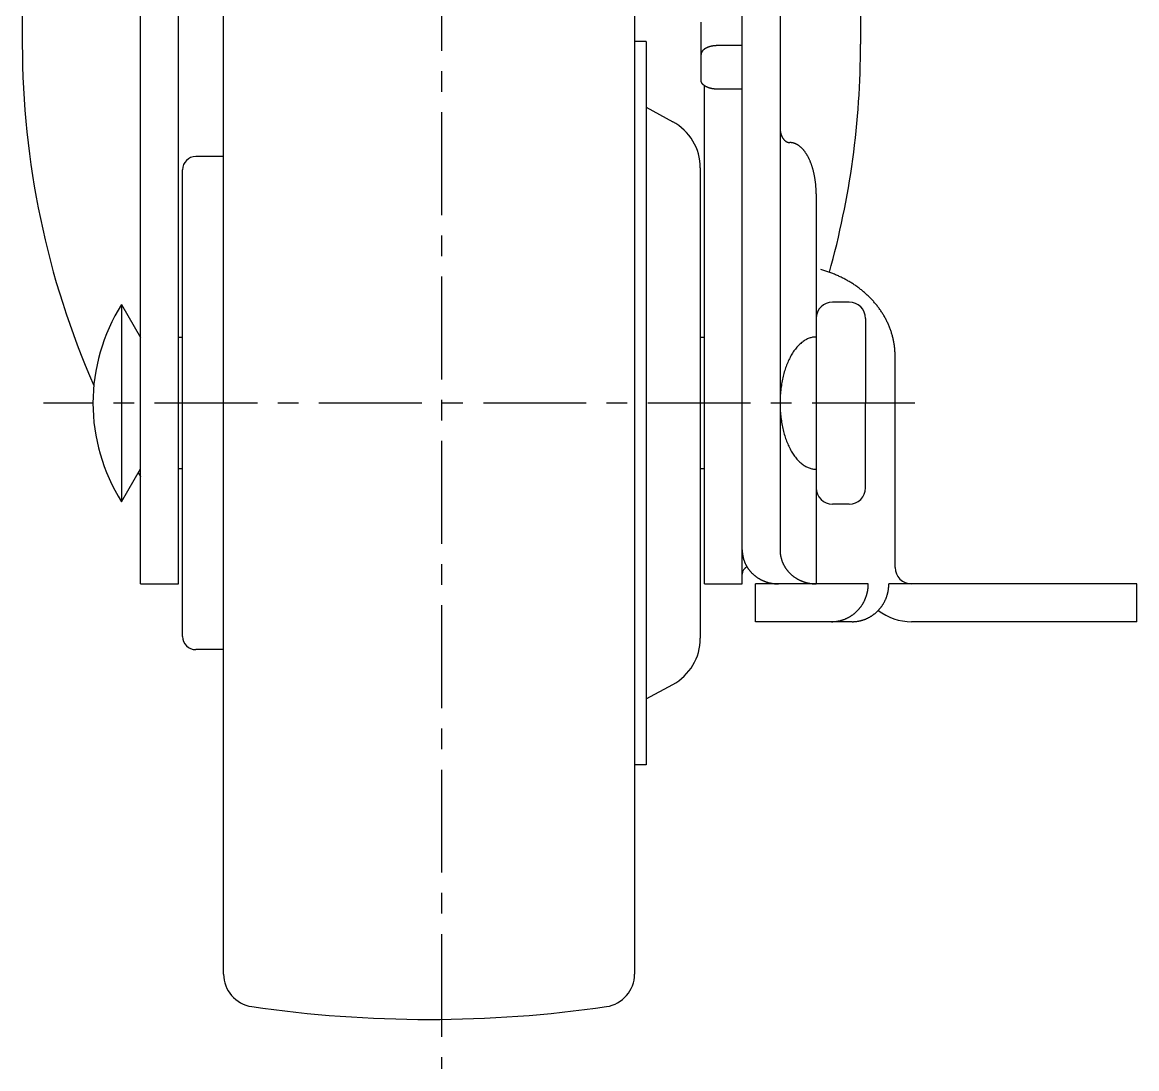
# Model space of a CAD drawing. Extents: x 5 to 224, y -17 to 261.
# Drawn here: x 30.4 to 98.2, y 33.9 to 97.6 of the extents above; entities that cross this region are included whole.
import ezdxf

# ---------------------------------------------------------------- set-up
doc = ezdxf.new("R2010")
doc.units = 0
doc.header["$LTSCALE"] = 5
doc.linetypes.add('CENTER', pattern=[2, 1.25, -0.25, 0.25, -0.25])
doc.layers.get('0').update_dxf_attribs({"linetype": 'CONTINUOUS'})
doc.layers.add('CENTER', color=1, linetype='CENTER')

msp = doc.modelspace()

# ---------------------------------------------------------------- linework, layer by layer
at = {"color": 7, "linetype": 'CONTINUOUS'}
for p, q in [((30.353216, 119.122479), (30.353216, 96.222978)), ((37.553216, 63.382479), (37.553216, 112.391337)), ((39.853216, 63.382479), (39.853216, 112.400089)), ((74.153216, 63.382479), (74.153216, 112.391337)), ((42.603216, 39.641563), (42.603216, 109.123396)), ((67.603216, 109.123396), (67.603216, 39.641563)), ((76.453216, 107.572353), (76.453216, 65.453325)), ((81.353216, 98.785058), (81.353216, 96.222978)), ((71.653216, 94.015785), (71.653216, 97.556053)), ((68.303216, 96.382479), (67.603216, 96.382479)), ((68.303216, 96.382479), (68.303216, 52.382479)), ((74.153216, 96.135462), (72.653216, 96.135462)), ((71.853216, 63.382479), (71.853216, 93.697833)), ((74.153216, 93.485866), (72.653216, 93.485866)), ((68.303216, 92.382479), (69.925502, 91.505099)), ((42.603216, 89.382479), (40.903216, 89.382479)), ((40.103216, 60.182479), (40.103216, 88.582479)), ((71.603216, 88.690379), (71.603216, 60.07458)), ((78.653216, 87.112479), (78.653216, 63.382479)), ((36.398516, 80.382479), (36.398516, 68.382479)), ((36.398516, 80.382479), (37.553216, 78.382479)), ((80.653216, 80.532479), (79.653216, 80.532479)), ((81.653216, 79.532479), (81.653216, 74.382479)), ((40.103216, 78.382479), (39.853216, 78.382479)), ((71.853216, 78.382479), (71.603216, 78.382479)), ((83.453216, 64.382479), (83.453216, 77.24612)), ((81.653216, 69.232479), (81.653216, 74.382479)), ((36.398516, 68.382479), (37.553216, 70.382479)), ((40.103216, 70.382479), (39.853216, 70.382479)), ((71.853216, 70.382479), (71.603216, 70.382479)), ((80.653216, 68.232479), (79.653216, 68.232479)), ((37.553216, 63.382479), (39.853216, 63.382479)), ((71.853216, 63.382479), (74.153216, 63.382479)), ((81.823216, 63.382479), (74.963216, 63.382479)), ((74.963216, 61.082479), (74.963216, 63.382479)), ((98.153216, 63.382479), (83.073216, 63.382479)), ((98.153216, 61.082479), (98.153216, 63.382479)), ((80.833216, 61.082479), (74.963216, 61.082479)), ((98.153216, 61.082479), (84.453216, 61.082479)), ((42.603216, 59.382479), (40.903216, 59.382479)), ((68.303216, 56.382479), (69.925502, 57.25986)), ((68.303216, 52.382479), (67.603216, 52.382479))]:
    msp.add_line(p, q, dxfattribs=at)
for points in [[(72.6532, 96.1355, 0), (72.6409, 96.1354, 0), (72.6287, 96.1353, 0), (72.6164, 96.1351, 0), (72.6041, 96.1348, 0), (72.5919, 96.1345, 0), (72.5797, 96.134, 0), (72.5674, 96.1335, 0), (72.5552, 96.1329, 0), (72.543, 96.1322, 0), (72.5308, 96.1315, 0), (72.5186, 96.1306, 0), (72.5065, 96.1297, 0), (72.4944, 96.1287, 0), (72.4823, 96.1277, 0), (72.4702, 96.1265, 0), (72.4581, 96.1253, 0), (72.4461, 96.124, 0), (72.4341, 96.1226, 0), (72.4222, 96.1211, 0), (72.4102, 96.1196, 0), (72.3984, 96.118, 0), (72.3865, 96.1163, 0), (72.3747, 96.1145, 0), (72.3629, 96.1126, 0), (72.3512, 96.1107, 0), (72.3395, 96.1087, 0), (72.3279, 96.1066, 0), (72.3163, 96.1045, 0), (72.3048, 96.1023, 0), (72.2933, 96.1, 0), (72.2819, 96.0976, 0), (72.2705, 96.0951, 0), (72.2592, 96.0926, 0), (72.248, 96.09, 0), (72.2368, 96.0873, 0), (72.2257, 96.0846, 0), (72.2146, 96.0818, 0), (72.2036, 96.0789, 0), (72.1927, 96.0759, 0), (72.1818, 96.0729, 0), (72.171, 96.0698, 0), (72.1603, 96.0666, 0), (72.1497, 96.0634, 0), (72.1391, 96.0601, 0), (72.1286, 96.0567, 0), (72.1182, 96.0532, 0), (72.1079, 96.0497, 0), (72.0976, 96.0462, 0), (72.0875, 96.0425, 0), (72.0774, 96.0388, 0), (72.0674, 96.035, 0), (72.0575, 96.0312, 0), (72.0477, 96.0273, 0), (72.038, 96.0233, 0), (72.0284, 96.0193, 0), (72.0188, 96.0152, 0), (72.0094, 96.011, 0), (72, 96.0068, 0), (71.9908, 96.0025, 0), (71.9817, 95.9982, 0), (71.9726, 95.9938, 0), (71.9637, 95.9893, 0), (71.9548, 95.9848, 0), (71.9461, 95.9803, 0), (71.9375, 95.9756, 0), (71.929, 95.9709, 0), (71.9206, 95.9662, 0), (71.9123, 95.9614, 0), (71.9041, 95.9566, 0), (71.896, 95.9517, 0), (71.888, 95.9467, 0), (71.8802, 95.9417, 0), (71.8725, 95.9367, 0), (71.8649, 95.9316, 0), (71.8574, 95.9264, 0), (71.85, 95.9212, 0), (71.8428, 95.916, 0), (71.8356, 95.9107, 0), (71.8286, 95.9053, 0), (71.8217, 95.9, 0), (71.815, 95.8945, 0), (71.8084, 95.889, 0), (71.8019, 95.8835, 0), (71.7955, 95.878, 0), (71.7892, 95.8724, 0), (71.7831, 95.8667, 0), (71.7771, 95.8611, 0), (71.7713, 95.8553, 0), (71.7656, 95.8496, 0), (71.76, 95.8438, 0), (71.7545, 95.838, 0), (71.7492, 95.8321, 0), (71.744, 95.8262, 0), (71.739, 95.8203, 0), (71.7341, 95.8143, 0), (71.7293, 95.8083, 0), (71.7247, 95.8023, 0), (71.7202, 95.7963, 0), (71.7159, 95.7902, 0), (71.7117, 95.7841, 0), (71.7076, 95.7779, 0), (71.7037, 95.7718, 0), (71.6999, 95.7656, 0), (71.6963, 95.7594, 0), (71.6928, 95.7531, 0), (71.6894, 95.7469, 0), (71.6862, 95.7406, 0), (71.6832, 95.7343, 0), (71.6803, 95.728, 0), (71.6775, 95.7216, 0), (71.6749, 95.7153, 0), (71.6724, 95.7089, 0), (71.6701, 95.7025, 0), (71.6679, 95.6961, 0), (71.6659, 95.6897, 0), (71.664, 95.6833, 0), (71.6623, 95.6769, 0), (71.6607, 95.6704, 0), (71.6593, 95.664, 0), (71.658, 95.6575, 0), (71.6569, 95.651, 0), (71.6559, 95.6445, 0), (71.6551, 95.638, 0), (71.6544, 95.6315, 0), (71.6539, 95.625, 0), (71.6535, 95.6185, 0), (71.6533, 95.612, 0), (71.6532, 95.6055, 0)], [(72.6532, 93.4859, 0), (72.6409, 93.4859, 0), (72.6287, 93.486, 0), (72.6164, 93.4862, 0), (72.6041, 93.4865, 0), (72.5919, 93.4869, 0), (72.5797, 93.4873, 0), (72.5674, 93.4878, 0), (72.5552, 93.4884, 0), (72.543, 93.4891, 0), (72.5308, 93.4899, 0), (72.5186, 93.4907, 0), (72.5065, 93.4916, 0), (72.4944, 93.4926, 0), (72.4823, 93.4937, 0), (72.4702, 93.4948, 0), (72.4581, 93.496, 0), (72.4461, 93.4974, 0), (72.4341, 93.4987, 0), (72.4222, 93.5002, 0), (72.4102, 93.5017, 0), (72.3984, 93.5034, 0), (72.3865, 93.5051, 0), (72.3747, 93.5068, 0), (72.3629, 93.5087, 0), (72.3512, 93.5106, 0), (72.3395, 93.5126, 0), (72.3279, 93.5147, 0), (72.3163, 93.5168, 0), (72.3048, 93.5191, 0), (72.2933, 93.5214, 0), (72.2819, 93.5238, 0), (72.2705, 93.5262, 0), (72.2592, 93.5287, 0), (72.248, 93.5313, 0), (72.2368, 93.534, 0), (72.2257, 93.5367, 0), (72.2146, 93.5396, 0), (72.2036, 93.5424, 0), (72.1927, 93.5454, 0), (72.1818, 93.5484, 0), (72.171, 93.5515, 0), (72.1603, 93.5547, 0), (72.1497, 93.5579, 0), (72.1391, 93.5613, 0), (72.1286, 93.5646, 0), (72.1182, 93.5681, 0), (72.1079, 93.5716, 0), (72.0976, 93.5752, 0), (72.0875, 93.5788, 0), (72.0774, 93.5825, 0), (72.0674, 93.5863, 0), (72.0575, 93.5902, 0), (72.0477, 93.5941, 0), (72.038, 93.598, 0), (72.0284, 93.6021, 0), (72.0188, 93.6062, 0), (72.0094, 93.6103, 0), (72, 93.6145, 0), (71.9908, 93.6188, 0), (71.9817, 93.6231, 0), (71.9726, 93.6275, 0), (71.9637, 93.632, 0), (71.9548, 93.6365, 0), (71.9461, 93.6411, 0), (71.9375, 93.6457, 0), (71.929, 93.6504, 0), (71.9206, 93.6551, 0), (71.9123, 93.6599, 0), (71.9041, 93.6648, 0), (71.896, 93.6697, 0), (71.888, 93.6746, 0), (71.8802, 93.6796, 0), (71.8725, 93.6847, 0), (71.8649, 93.6898, 0), (71.8574, 93.6949, 0), (71.85, 93.7001, 0), (71.8428, 93.7054, 0), (71.8356, 93.7107, 0), (71.8286, 93.716, 0), (71.8217, 93.7214, 0), (71.815, 93.7268, 0), (71.8084, 93.7323, 0), (71.8019, 93.7378, 0), (71.7955, 93.7434, 0), (71.7892, 93.749, 0), (71.7831, 93.7546, 0), (71.7771, 93.7603, 0), (71.7713, 93.766, 0), (71.7656, 93.7717, 0), (71.76, 93.7775, 0), (71.7545, 93.7834, 0), (71.7492, 93.7892, 0), (71.744, 93.7951, 0), (71.739, 93.801, 0), (71.7341, 93.807, 0), (71.7293, 93.813, 0), (71.7247, 93.819, 0), (71.7202, 93.8251, 0), (71.7159, 93.8312, 0), (71.7117, 93.8373, 0), (71.7076, 93.8434, 0), (71.7037, 93.8496, 0), (71.6999, 93.8557, 0), (71.6963, 93.862, 0), (71.6928, 93.8682, 0), (71.6894, 93.8744, 0), (71.6862, 93.8807, 0), (71.6832, 93.887, 0), (71.6803, 93.8933, 0), (71.6775, 93.8997, 0), (71.6749, 93.906, 0), (71.6724, 93.9124, 0), (71.6701, 93.9188, 0), (71.6679, 93.9252, 0), (71.6659, 93.9316, 0), (71.664, 93.938, 0), (71.6623, 93.9445, 0), (71.6607, 93.9509, 0), (71.6593, 93.9574, 0), (71.658, 93.9638, 0), (71.6569, 93.9703, 0), (71.6559, 93.9768, 0), (71.6551, 93.9833, 0), (71.6544, 93.9898, 0), (71.6539, 93.9963, 0), (71.6535, 94.0028, 0), (71.6533, 94.0093, 0), (71.6532, 94.0158, 0)], [(76.4532, 91.1291, 0), (76.4533, 91.1181, 0), (76.4534, 91.1072, 0), (76.4536, 91.0962, 0), (76.4539, 91.0852, 0), (76.4543, 91.0743, 0), (76.4548, 91.0633, 0), (76.4554, 91.0524, 0), (76.4561, 91.0415, 0), (76.4569, 91.0306, 0), (76.4577, 91.0197, 0), (76.4587, 91.0088, 0), (76.4597, 90.9979, 0), (76.4608, 90.9871, 0), (76.462, 90.9762, 0), (76.4634, 90.9654, 0), (76.4647, 90.9547, 0), (76.4662, 90.9439, 0), (76.4678, 90.9332, 0), (76.4695, 90.9225, 0), (76.4712, 90.9119, 0), (76.473, 90.9012, 0), (76.475, 90.8906, 0), (76.477, 90.8801, 0), (76.4791, 90.8696, 0), (76.4812, 90.8591, 0), (76.4835, 90.8486, 0), (76.4859, 90.8382, 0), (76.4883, 90.8279, 0), (76.4908, 90.8176, 0), (76.4934, 90.8073, 0), (76.4961, 90.7971, 0), (76.4989, 90.7869, 0), (76.5017, 90.7768, 0), (76.5047, 90.7668, 0), (76.5077, 90.7568, 0), (76.5108, 90.7468, 0), (76.514, 90.7369, 0), (76.5173, 90.7271, 0), (76.5206, 90.7173, 0), (76.5241, 90.7076, 0), (76.5276, 90.698, 0), (76.5312, 90.6884, 0), (76.5348, 90.6789, 0), (76.5386, 90.6694, 0), (76.5424, 90.66, 0), (76.5463, 90.6507, 0), (76.5503, 90.6415, 0), (76.5543, 90.6323, 0), (76.5585, 90.6233, 0), (76.5627, 90.6142, 0), (76.5669, 90.6053, 0), (76.5713, 90.5965, 0), (76.5757, 90.5877, 0), (76.5802, 90.579, 0), (76.5848, 90.5704, 0), (76.5894, 90.5619, 0), (76.5941, 90.5534, 0), (76.5989, 90.5451, 0), (76.6037, 90.5368, 0), (76.6086, 90.5286, 0), (76.6136, 90.5205, 0), (76.6187, 90.5126, 0), (76.6238, 90.5047, 0), (76.629, 90.4968, 0), (76.6342, 90.4891, 0), (76.6395, 90.4815, 0), (76.6449, 90.474, 0), (76.6503, 90.4666, 0), (76.6558, 90.4593, 0), (76.6613, 90.452, 0), (76.6669, 90.4449, 0), (76.6726, 90.4379, 0), (76.6783, 90.431, 0), (76.6841, 90.4242, 0), (76.6899, 90.4175, 0), (76.6958, 90.4109, 0), (76.7017, 90.4044, 0), (76.7077, 90.3981, 0), (76.7138, 90.3918, 0), (76.7199, 90.3856, 0), (76.726, 90.3796, 0), (76.7322, 90.3737, 0), (76.7385, 90.3679, 0), (76.7448, 90.3622, 0), (76.7511, 90.3566, 0), (76.7575, 90.3511, 0), (76.7639, 90.3458, 0), (76.7704, 90.3405, 0), (76.7769, 90.3354, 0), (76.7834, 90.3304, 0), (76.79, 90.3256, 0), (76.7967, 90.3208, 0), (76.8034, 90.3162, 0), (76.8101, 90.3117, 0), (76.8168, 90.3073, 0), (76.8236, 90.303, 0), (76.8304, 90.2989, 0), (76.8373, 90.2949, 0), (76.8442, 90.291, 0), (76.8511, 90.2872, 0), (76.858, 90.2836, 0), (76.865, 90.2801, 0), (76.872, 90.2767, 0), (76.879, 90.2735, 0), (76.8861, 90.2703, 0), (76.8932, 90.2673, 0), (76.9003, 90.2645, 0), (76.9074, 90.2617, 0), (76.9146, 90.2591, 0), (76.9218, 90.2567, 0), (76.9289, 90.2543, 0), (76.9362, 90.2521, 0), (76.9434, 90.2501, 0), (76.9506, 90.2481, 0), (76.9579, 90.2463, 0), (76.9652, 90.2446, 0), (76.9725, 90.2431, 0), (76.9798, 90.2417, 0), (76.9871, 90.2404, 0), (76.9944, 90.2393, 0), (77.0017, 90.2382, 0), (77.0091, 90.2374, 0), (77.0164, 90.2366, 0), (77.0238, 90.236, 0), (77.0311, 90.2356, 0), (77.0385, 90.2352, 0), (77.0459, 90.235, 0), (77.0532, 90.2349, 0)], [(78.6532, 87.1125, 0), (78.6531, 87.1508, 0), (78.6527, 87.1891, 0), (78.6521, 87.2274, 0), (78.6513, 87.2657, 0), (78.6502, 87.304, 0), (78.6489, 87.3422, 0), (78.6473, 87.3804, 0), (78.6455, 87.4185, 0), (78.6435, 87.4566, 0), (78.6412, 87.4947, 0), (78.6387, 87.5327, 0), (78.6359, 87.5706, 0), (78.6329, 87.6085, 0), (78.6297, 87.6463, 0), (78.6262, 87.684, 0), (78.6225, 87.7216, 0), (78.6185, 87.7592, 0), (78.6143, 87.7966, 0), (78.6099, 87.834, 0), (78.6053, 87.8712, 0), (78.6004, 87.9083, 0), (78.5953, 87.9453, 0), (78.5899, 87.9821, 0), (78.5843, 88.0189, 0), (78.5785, 88.0555, 0), (78.5725, 88.0919, 0), (78.5662, 88.1283, 0), (78.5597, 88.1644, 0), (78.553, 88.2004, 0), (78.546, 88.2362, 0), (78.5388, 88.2719, 0), (78.5314, 88.3074, 0), (78.5238, 88.3427, 0), (78.516, 88.3778, 0), (78.5079, 88.4128, 0), (78.4996, 88.4475, 0), (78.4911, 88.482, 0), (78.4824, 88.5164, 0), (78.4734, 88.5505, 0), (78.4643, 88.5844, 0), (78.4549, 88.6181, 0), (78.4454, 88.6515, 0), (78.4356, 88.6848, 0), (78.4256, 88.7177, 0), (78.4154, 88.7505, 0), (78.405, 88.783, 0), (78.3944, 88.8152, 0), (78.3836, 88.8472, 0), (78.3726, 88.879, 0), (78.3614, 88.9104, 0), (78.3499, 88.9416, 0), (78.3383, 88.9725, 0), (78.3266, 89.0032, 0), (78.3146, 89.0335, 0), (78.3024, 89.0636, 0), (78.29, 89.0934, 0), (78.2775, 89.1228, 0), (78.2647, 89.152, 0), (78.2518, 89.1809, 0), (78.2387, 89.2094, 0), (78.2255, 89.2376, 0), (78.212, 89.2655, 0), (78.1984, 89.2931, 0), (78.1846, 89.3204, 0), (78.1706, 89.3473, 0), (78.1565, 89.3739, 0), (78.1422, 89.4002, 0), (78.1277, 89.4261, 0), (78.1131, 89.4516, 0), (78.0983, 89.4768, 0), (78.0833, 89.5017, 0), (78.0682, 89.5262, 0), (78.053, 89.5503, 0), (78.0376, 89.5741, 0), (78.022, 89.5975, 0), (78.0063, 89.6205, 0), (77.9905, 89.6431, 0), (77.9745, 89.6654, 0), (77.9584, 89.6872, 0), (77.9421, 89.7087, 0), (77.9257, 89.7298, 0), (77.9092, 89.7505, 0), (77.8926, 89.7708, 0), (77.8758, 89.7907, 0), (77.8589, 89.8102, 0), (77.8419, 89.8293, 0), (77.8247, 89.848, 0), (77.8075, 89.8663, 0), (77.7901, 89.8841, 0), (77.7726, 89.9015, 0), (77.755, 89.9186, 0), (77.7373, 89.9352, 0), (77.7195, 89.9513, 0), (77.7016, 89.9671, 0), (77.6836, 89.9824, 0), (77.6655, 89.9973, 0), (77.6473, 90.0117, 0), (77.629, 90.0257, 0), (77.6107, 90.0393, 0), (77.5922, 90.0524, 0), (77.5737, 90.0651, 0), (77.5551, 90.0774, 0), (77.5364, 90.0891, 0), (77.5177, 90.1005, 0), (77.4988, 90.1114, 0), (77.48, 90.1218, 0), (77.461, 90.1318, 0), (77.442, 90.1414, 0), (77.4229, 90.1505, 0), (77.4038, 90.1591, 0), (77.3846, 90.1672, 0), (77.3654, 90.1749, 0), (77.3461, 90.1822, 0), (77.3268, 90.189, 0), (77.3074, 90.1953, 0), (77.288, 90.2012, 0), (77.2685, 90.2065, 0), (77.2491, 90.2115, 0), (77.2296, 90.2159, 0), (77.21, 90.2199, 0), (77.1905, 90.2234, 0), (77.1709, 90.2265, 0), (77.1513, 90.2291, 0), (77.1317, 90.2312, 0), (77.1121, 90.2328, 0), (77.0925, 90.234, 0), (77.0729, 90.2347, 0), (77.0532, 90.2349, 0)], [(83.4532, 77.2461, 0), (83.4529, 77.3004, 0), (83.452, 77.3546, 0), (83.4504, 77.4088, 0), (83.4482, 77.463, 0), (83.4454, 77.5172, 0), (83.4419, 77.5714, 0), (83.4378, 77.6255, 0), (83.4331, 77.6796, 0), (83.4278, 77.7337, 0), (83.4218, 77.7877, 0), (83.4152, 77.8417, 0), (83.408, 77.8956, 0), (83.4001, 77.9494, 0), (83.3917, 78.0032, 0), (83.3826, 78.0569, 0), (83.3729, 78.1105, 0), (83.3625, 78.164, 0), (83.3516, 78.2175, 0), (83.34, 78.2708, 0), (83.3278, 78.3241, 0), (83.315, 78.3773, 0), (83.3016, 78.4303, 0), (83.2875, 78.4832, 0), (83.2729, 78.536, 0), (83.2576, 78.5887, 0), (83.2417, 78.6413, 0), (83.2253, 78.6937, 0), (83.2082, 78.746, 0), (83.1905, 78.7981, 0), (83.1722, 78.8501, 0), (83.1533, 78.902, 0), (83.1338, 78.9536, 0), (83.1137, 79.0052, 0), (83.093, 79.0565, 0), (83.0717, 79.1077, 0), (83.0498, 79.1587, 0), (83.0273, 79.2095, 0), (83.0043, 79.2601, 0), (82.9806, 79.3105, 0), (82.9564, 79.3607, 0), (82.9316, 79.4108, 0), (82.9062, 79.4606, 0), (82.8802, 79.5102, 0), (82.8537, 79.5596, 0), (82.8266, 79.6087, 0), (82.7989, 79.6577, 0), (82.7706, 79.7064, 0), (82.7418, 79.7548, 0), (82.7125, 79.803, 0), (82.6825, 79.851, 0), (82.652, 79.8987, 0), (82.621, 79.9462, 0), (82.5894, 79.9934, 0), (82.5573, 80.0404, 0), (82.5246, 80.0871, 0), (82.4914, 80.1335, 0), (82.4577, 80.1796, 0), (82.4234, 80.2254, 0), (82.3886, 80.271, 0), (82.3532, 80.3163, 0), (82.3174, 80.3612, 0), (82.281, 80.4059, 0), (82.2441, 80.4503, 0), (82.2067, 80.4944, 0), (82.1687, 80.5381, 0), (82.1303, 80.5815, 0), (82.0914, 80.6246, 0), (82.052, 80.6674, 0), (82.012, 80.7099, 0), (81.9716, 80.752, 0), (81.9307, 80.7938, 0), (81.8893, 80.8353, 0), (81.8475, 80.8764, 0), (81.8052, 80.9171, 0), (81.7624, 80.9575, 0), (81.7191, 80.9975, 0), (81.6753, 81.0372, 0), (81.6312, 81.0765, 0), (81.5865, 81.1155, 0), (81.5414, 81.1541, 0), (81.4959, 81.1923, 0), (81.4499, 81.2301, 0), (81.4035, 81.2675, 0), (81.3566, 81.3046, 0), (81.3094, 81.3412, 0), (81.2617, 81.3775, 0), (81.2135, 81.4134, 0), (81.165, 81.4488, 0), (81.1161, 81.4839, 0), (81.0667, 81.5186, 0), (81.017, 81.5528, 0), (80.9668, 81.5866, 0), (80.9163, 81.6201, 0), (80.8654, 81.653, 0), (80.8141, 81.6856, 0), (80.7624, 81.7178, 0), (80.7104, 81.7495, 0), (80.658, 81.7807, 0), (80.6052, 81.8116, 0), (80.5521, 81.842, 0), (80.4986, 81.872, 0), (80.4448, 81.9015, 0), (80.3907, 81.9305, 0), (80.3362, 81.9592, 0), (80.2814, 81.9873, 0), (80.2262, 82.015, 0), (80.1708, 82.0423, 0), (80.115, 82.0691, 0), (80.0589, 82.0954, 0), (80.0025, 82.1213, 0), (79.9459, 82.1466, 0), (79.8889, 82.1716, 0), (79.8316, 82.196, 0), (79.7741, 82.22, 0), (79.7163, 82.2435, 0), (79.6582, 82.2665, 0), (79.5998, 82.289, 0), (79.5412, 82.311, 0), (79.4824, 82.3326, 0), (79.4233, 82.3537, 0), (79.3639, 82.3742, 0), (79.3043, 82.3943, 0), (79.2445, 82.4139, 0), (79.1845, 82.433, 0), (79.1242, 82.4516, 0), (79.0638, 82.4697, 0), (79.0031, 82.4873, 0), (78.9422, 82.5043, 0)], [(78.6532, 78.4071, 0), (78.5992, 78.4058, 0), (78.5453, 78.4022, 0), (78.4914, 78.3961, 0), (78.4376, 78.3877, 0), (78.3839, 78.3768, 0), (78.3304, 78.3635, 0), (78.2771, 78.3478, 0), (78.224, 78.3297, 0), (78.1712, 78.3093, 0), (78.1187, 78.2864, 0), (78.0664, 78.2613, 0), (78.0146, 78.2338, 0), (77.9631, 78.2039, 0), (77.9121, 78.1718, 0), (77.8614, 78.1374, 0), (77.8113, 78.1007, 0), (77.7617, 78.0618, 0), (77.7126, 78.0207, 0), (77.6641, 77.9773, 0), (77.6161, 77.9318, 0), (77.5688, 77.8842, 0), (77.5222, 77.8345, 0), (77.4762, 77.7827, 0), (77.431, 77.7288, 0), (77.3864, 77.6729, 0), (77.3427, 77.615, 0), (77.2997, 77.5552, 0), (77.2575, 77.4935, 0), (77.2162, 77.4299, 0), (77.1758, 77.3645, 0), (77.1362, 77.2973, 0), (77.0976, 77.2283, 0), (77.0599, 77.1576, 0), (77.0231, 77.0852, 0), (76.9874, 77.0112, 0), (76.9526, 76.9356, 0), (76.9189, 76.8585, 0), (76.8862, 76.7799, 0), (76.8545, 76.6999, 0), (76.824, 76.6184, 0), (76.7945, 76.5356, 0), (76.7662, 76.4515, 0), (76.739, 76.3662, 0), (76.713, 76.2797, 0), (76.6881, 76.192, 0), (76.6644, 76.1032, 0), (76.642, 76.0134, 0), (76.6207, 75.9226, 0), (76.6006, 75.8309, 0), (76.5818, 75.7383, 0), (76.5643, 75.6449, 0), (76.5479, 75.5508, 0), (76.5329, 75.4559, 0), (76.5191, 75.3604, 0), (76.5067, 75.2643, 0), (76.4955, 75.1676, 0), (76.4856, 75.0705, 0), (76.477, 74.973, 0), (76.4698, 74.8751, 0), (76.4638, 74.777, 0), (76.4592, 74.6785, 0), (76.4559, 74.58, 0), (76.4539, 74.4812, 0), (76.4532, 74.3825, 0), (76.4539, 74.2837, 0), (76.4559, 74.185, 0), (76.4592, 74.0864, 0), (76.4638, 73.988, 0), (76.4698, 73.8898, 0), (76.477, 73.792, 0), (76.4856, 73.6944, 0), (76.4955, 73.5973, 0), (76.5067, 73.5007, 0), (76.5191, 73.4046, 0), (76.5329, 73.3091, 0), (76.5479, 73.2142, 0), (76.5643, 73.12, 0), (76.5818, 73.0266, 0), (76.6006, 72.9341, 0), (76.6207, 72.8423, 0), (76.642, 72.7516, 0), (76.6644, 72.6618, 0), (76.6881, 72.573, 0), (76.713, 72.4853, 0), (76.739, 72.3988, 0), (76.7662, 72.3134, 0), (76.7945, 72.2293, 0), (76.824, 72.1465, 0), (76.8545, 72.0651, 0), (76.8862, 71.985, 0), (76.9189, 71.9064, 0), (76.9526, 71.8293, 0), (76.9874, 71.7537, 0), (77.0231, 71.6797, 0), (77.0599, 71.6074, 0), (77.0976, 71.5367, 0), (77.1362, 71.4677, 0), (77.1758, 71.4005, 0), (77.2162, 71.335, 0), (77.2575, 71.2714, 0), (77.2997, 71.2097, 0), (77.3427, 71.1499, 0), (77.3864, 71.092, 0), (77.431, 71.0362, 0), (77.4762, 70.9823, 0), (77.5222, 70.9305, 0), (77.5688, 70.8807, 0), (77.6161, 70.8331, 0), (77.6641, 70.7876, 0), (77.7126, 70.7443, 0), (77.7617, 70.7032, 0), (77.8113, 70.6643, 0), (77.8614, 70.6276, 0), (77.9121, 70.5932, 0), (77.9631, 70.561, 0), (78.0146, 70.5312, 0), (78.0664, 70.5037, 0), (78.1187, 70.4785, 0), (78.1712, 70.4557, 0), (78.224, 70.4352, 0), (78.2771, 70.4172, 0), (78.3304, 70.4015, 0), (78.3839, 70.3882, 0), (78.4376, 70.3773, 0), (78.4914, 70.3688, 0), (78.5453, 70.3628, 0), (78.5992, 70.3591, 0), (78.6532, 70.3579, 0)], [(74.1532, 65.4533, 0), (74.1534, 65.4279, 0), (74.1539, 65.4025, 0), (74.1547, 65.3771, 0), (74.1559, 65.3517, 0), (74.1574, 65.3263, 0), (74.1592, 65.301, 0), (74.1613, 65.2757, 0), (74.1638, 65.2503, 0), (74.1666, 65.2251, 0), (74.1698, 65.1998, 0), (74.1732, 65.1746, 0), (74.177, 65.1495, 0), (74.1812, 65.1244, 0), (74.1856, 65.0993, 0), (74.1904, 65.0743, 0), (74.1955, 65.0493, 0), (74.2009, 65.0244, 0), (74.2067, 64.9996, 0), (74.2127, 64.9748, 0), (74.2191, 64.9502, 0), (74.2259, 64.9255, 0), (74.2329, 64.901, 0), (74.2403, 64.8766, 0), (74.2479, 64.8522, 0), (74.2559, 64.8279, 0), (74.2643, 64.8037, 0), (74.2729, 64.7797, 0), (74.2818, 64.7557, 0), (74.2911, 64.7318, 0), (74.3006, 64.708, 0), (74.3105, 64.6844, 0), (74.3207, 64.6608, 0), (74.3312, 64.6374, 0), (74.342, 64.6141, 0), (74.353, 64.591, 0), (74.3644, 64.5679, 0), (74.3761, 64.545, 0), (74.3881, 64.5222, 0), (74.4004, 64.4996, 0), (74.413, 64.4771, 0), (74.4259, 64.4548, 0), (74.439, 64.4326, 0), (74.4525, 64.4106, 0), (74.4662, 64.3887, 0), (74.4802, 64.367, 0), (74.4945, 64.3454, 0), (74.5091, 64.324, 0), (74.524, 64.3028, 0), (74.5391, 64.2818, 0), (74.5545, 64.2609, 0), (74.5702, 64.2402, 0), (74.5862, 64.2197, 0), (74.6024, 64.1994, 0), (74.6189, 64.1793, 0), (74.6356, 64.1593, 0), (74.6526, 64.1396, 0), (74.6698, 64.12, 0), (74.6874, 64.1007, 0), (74.7051, 64.0816, 0), (74.7231, 64.0626, 0), (74.7414, 64.0439, 0), (74.7599, 64.0254, 0), (74.7786, 64.0071, 0), (74.7976, 63.989, 0), (74.8168, 63.9712, 0), (74.8362, 63.9535, 0), (74.8559, 63.9361, 0), (74.8758, 63.9189, 0), (74.8959, 63.902, 0), (74.9162, 63.8853, 0), (74.9368, 63.8688, 0), (74.9576, 63.8525, 0), (74.9785, 63.8365, 0), (74.9997, 63.8208, 0), (75.0211, 63.8053, 0), (75.0427, 63.79, 0), (75.0645, 63.775, 0), (75.0864, 63.7602, 0), (75.1086, 63.7457, 0), (75.131, 63.7315, 0), (75.1535, 63.7175, 0), (75.1762, 63.7038, 0), (75.1991, 63.6903, 0), (75.2222, 63.6771, 0), (75.2454, 63.6642, 0), (75.2688, 63.6515, 0), (75.2924, 63.6391, 0), (75.3161, 63.627, 0), (75.34, 63.6152, 0), (75.3641, 63.6036, 0), (75.3883, 63.5923, 0), (75.4126, 63.5813, 0), (75.4371, 63.5706, 0), (75.4617, 63.5601, 0), (75.4864, 63.55, 0), (75.5113, 63.5401, 0), (75.5363, 63.5305, 0), (75.5614, 63.5212, 0), (75.5867, 63.5122, 0), (75.6121, 63.5035, 0), (75.6375, 63.4951, 0), (75.6631, 63.487, 0), (75.6888, 63.4792, 0), (75.7146, 63.4717, 0), (75.7405, 63.4644, 0), (75.7664, 63.4575, 0), (75.7925, 63.4509, 0), (75.8187, 63.4445, 0), (75.8449, 63.4385, 0), (75.8712, 63.4328, 0), (75.8976, 63.4274, 0), (75.924, 63.4223, 0), (75.9505, 63.4175, 0), (75.9771, 63.413, 0), (76.0037, 63.4088, 0), (76.0304, 63.4049, 0), (76.0571, 63.4013, 0), (76.0839, 63.3981, 0), (76.1107, 63.3951, 0), (76.1376, 63.3925, 0), (76.1645, 63.3901, 0), (76.1914, 63.3881, 0), (76.2183, 63.3864, 0), (76.2453, 63.385, 0), (76.2722, 63.3839, 0), (76.2992, 63.3831, 0), (76.3262, 63.3826, 0), (76.3532, 63.3825, 0)], [(76.4532, 65.4533, 0), (76.4534, 65.4279, 0), (76.4539, 65.4025, 0), (76.4547, 65.3771, 0), (76.4559, 65.3517, 0), (76.4574, 65.3263, 0), (76.4592, 65.301, 0), (76.4613, 65.2757, 0), (76.4638, 65.2503, 0), (76.4666, 65.2251, 0), (76.4698, 65.1998, 0), (76.4732, 65.1746, 0), (76.477, 65.1495, 0), (76.4812, 65.1244, 0), (76.4856, 65.0993, 0), (76.4904, 65.0743, 0), (76.4955, 65.0493, 0), (76.5009, 65.0244, 0), (76.5067, 64.9996, 0), (76.5127, 64.9748, 0), (76.5191, 64.9502, 0), (76.5259, 64.9255, 0), (76.5329, 64.901, 0), (76.5403, 64.8766, 0), (76.5479, 64.8522, 0), (76.5559, 64.8279, 0), (76.5643, 64.8037, 0), (76.5729, 64.7797, 0), (76.5818, 64.7557, 0), (76.5911, 64.7318, 0), (76.6006, 64.708, 0), (76.6105, 64.6844, 0), (76.6207, 64.6608, 0), (76.6312, 64.6374, 0), (76.642, 64.6141, 0), (76.653, 64.591, 0), (76.6644, 64.5679, 0), (76.6761, 64.545, 0), (76.6881, 64.5222, 0), (76.7004, 64.4996, 0), (76.713, 64.4771, 0), (76.7259, 64.4548, 0), (76.739, 64.4326, 0), (76.7525, 64.4106, 0), (76.7662, 64.3887, 0), (76.7802, 64.367, 0), (76.7945, 64.3454, 0), (76.8091, 64.324, 0), (76.824, 64.3028, 0), (76.8391, 64.2818, 0), (76.8545, 64.2609, 0), (76.8702, 64.2402, 0), (76.8862, 64.2197, 0), (76.9024, 64.1994, 0), (76.9189, 64.1793, 0), (76.9356, 64.1593, 0), (76.9526, 64.1396, 0), (76.9698, 64.12, 0), (76.9874, 64.1007, 0), (77.0051, 64.0816, 0), (77.0231, 64.0626, 0), (77.0414, 64.0439, 0), (77.0599, 64.0254, 0), (77.0786, 64.0071, 0), (77.0976, 63.989, 0), (77.1168, 63.9712, 0), (77.1362, 63.9535, 0), (77.1559, 63.9361, 0), (77.1758, 63.9189, 0), (77.1959, 63.902, 0), (77.2162, 63.8853, 0), (77.2368, 63.8688, 0), (77.2576, 63.8525, 0), (77.2785, 63.8365, 0), (77.2997, 63.8208, 0), (77.3211, 63.8053, 0), (77.3427, 63.79, 0), (77.3645, 63.775, 0), (77.3864, 63.7602, 0), (77.4086, 63.7457, 0), (77.431, 63.7315, 0), (77.4535, 63.7175, 0), (77.4762, 63.7038, 0), (77.4991, 63.6903, 0), (77.5222, 63.6771, 0), (77.5454, 63.6642, 0), (77.5688, 63.6515, 0), (77.5924, 63.6391, 0), (77.6161, 63.627, 0), (77.64, 63.6152, 0), (77.6641, 63.6036, 0), (77.6883, 63.5923, 0), (77.7126, 63.5813, 0), (77.7371, 63.5706, 0), (77.7617, 63.5601, 0), (77.7864, 63.55, 0), (77.8113, 63.5401, 0), (77.8363, 63.5305, 0), (77.8614, 63.5212, 0), (77.8867, 63.5122, 0), (77.9121, 63.5035, 0), (77.9375, 63.4951, 0), (77.9631, 63.487, 0), (77.9888, 63.4792, 0), (78.0146, 63.4717, 0), (78.0405, 63.4644, 0), (78.0664, 63.4575, 0), (78.0925, 63.4509, 0), (78.1187, 63.4445, 0), (78.1449, 63.4385, 0), (78.1712, 63.4328, 0), (78.1976, 63.4274, 0), (78.224, 63.4223, 0), (78.2505, 63.4175, 0), (78.2771, 63.413, 0), (78.3037, 63.4088, 0), (78.3304, 63.4049, 0), (78.3571, 63.4013, 0), (78.3839, 63.3981, 0), (78.4107, 63.3951, 0), (78.4376, 63.3925, 0), (78.4645, 63.3901, 0), (78.4914, 63.3881, 0), (78.5183, 63.3864, 0), (78.5453, 63.385, 0), (78.5722, 63.3839, 0), (78.5992, 63.3831, 0), (78.6262, 63.3826, 0), (78.6532, 63.3825, 0)], [(79.5832, 61.0825, 0), (79.6107, 61.0827, 0), (79.6382, 61.0832, 0), (79.6657, 61.084, 0), (79.6931, 61.0852, 0), (79.7206, 61.0868, 0), (79.748, 61.0887, 0), (79.7754, 61.091, 0), (79.8028, 61.0936, 0), (79.8301, 61.0965, 0), (79.8574, 61.0998, 0), (79.8847, 61.1034, 0), (79.9119, 61.1074, 0), (79.9391, 61.1117, 0), (79.9662, 61.1163, 0), (79.9932, 61.1213, 0), (80.0202, 61.1267, 0), (80.0471, 61.1323, 0), (80.074, 61.1384, 0), (80.1008, 61.1447, 0), (80.1275, 61.1514, 0), (80.1541, 61.1584, 0), (80.1807, 61.1658, 0), (80.2071, 61.1735, 0), (80.2335, 61.1815, 0), (80.2597, 61.1899, 0), (80.2859, 61.1986, 0), (80.3119, 61.2076, 0), (80.3378, 61.2169, 0), (80.3637, 61.2266, 0), (80.3894, 61.2366, 0), (80.415, 61.2469, 0), (80.4404, 61.2576, 0), (80.4658, 61.2685, 0), (80.491, 61.2798, 0), (80.516, 61.2914, 0), (80.5409, 61.3033, 0), (80.5657, 61.3155, 0), (80.5903, 61.3281, 0), (80.6148, 61.3409, 0), (80.6391, 61.3541, 0), (80.6633, 61.3675, 0), (80.6873, 61.3813, 0), (80.7111, 61.3953, 0), (80.7348, 61.4097, 0), (80.7583, 61.4244, 0), (80.7816, 61.4393, 0), (80.8047, 61.4546, 0), (80.8277, 61.4701, 0), (80.8505, 61.4859, 0), (80.873, 61.502, 0), (80.8954, 61.5184, 0), (80.9176, 61.5351, 0), (80.9396, 61.5521, 0), (80.9613, 61.5693, 0), (80.9829, 61.5868, 0), (81.0043, 61.6046, 0), (81.0254, 61.6226, 0), (81.0463, 61.6409, 0), (81.067, 61.6595, 0), (81.0875, 61.6783, 0), (81.1078, 61.6974, 0), (81.1278, 61.7167, 0), (81.1476, 61.7363, 0), (81.1671, 61.7561, 0), (81.1865, 61.7762, 0), (81.2055, 61.7965, 0), (81.2244, 61.8171, 0), (81.2429, 61.8379, 0), (81.2613, 61.8589, 0), (81.2794, 61.8802, 0), (81.2972, 61.9017, 0), (81.3148, 61.9234, 0), (81.3321, 61.9453, 0), (81.3491, 61.9674, 0), (81.3659, 61.9898, 0), (81.3824, 62.0124, 0), (81.3986, 62.0351, 0), (81.4146, 62.0581, 0), (81.4303, 62.0813, 0), (81.4457, 62.1047, 0), (81.4608, 62.1282, 0), (81.4757, 62.152, 0), (81.4903, 62.1759, 0), (81.5045, 62.2, 0), (81.5185, 62.2243, 0), (81.5322, 62.2488, 0), (81.5456, 62.2735, 0), (81.5587, 62.2983, 0), (81.5715, 62.3232, 0), (81.584, 62.3484, 0), (81.5962, 62.3737, 0), (81.6082, 62.3991, 0), (81.6198, 62.4247, 0), (81.631, 62.4504, 0), (81.642, 62.4763, 0), (81.6527, 62.5023, 0), (81.6631, 62.5284, 0), (81.6731, 62.5547, 0), (81.6829, 62.5811, 0), (81.6923, 62.6076, 0), (81.7014, 62.6343, 0), (81.7102, 62.661, 0), (81.7186, 62.6879, 0), (81.7268, 62.7148, 0), (81.7346, 62.7419, 0), (81.7421, 62.769, 0), (81.7492, 62.7963, 0), (81.7561, 62.8236, 0), (81.7626, 62.851, 0), (81.7688, 62.8785, 0), (81.7746, 62.9061, 0), (81.7802, 62.9338, 0), (81.7854, 62.9615, 0), (81.7902, 62.9893, 0), (81.7948, 63.0171, 0), (81.799, 63.045, 0), (81.8028, 63.0729, 0), (81.8064, 63.1009, 0), (81.8096, 63.129, 0), (81.8124, 63.157, 0), (81.815, 63.1851, 0), (81.8171, 63.2133, 0), (81.819, 63.2414, 0), (81.8205, 63.2696, 0), (81.8217, 63.2978, 0), (81.8225, 63.326, 0), (81.823, 63.3543, 0), (81.8232, 63.3825, 0)], [(80.8332, 61.0825, 0), (80.8607, 61.0827, 0), (80.8882, 61.0832, 0), (80.9157, 61.084, 0), (80.9431, 61.0852, 0), (80.9706, 61.0868, 0), (80.998, 61.0887, 0), (81.0254, 61.091, 0), (81.0528, 61.0936, 0), (81.0801, 61.0965, 0), (81.1074, 61.0998, 0), (81.1347, 61.1034, 0), (81.1619, 61.1074, 0), (81.1891, 61.1117, 0), (81.2162, 61.1163, 0), (81.2432, 61.1213, 0), (81.2702, 61.1267, 0), (81.2971, 61.1323, 0), (81.324, 61.1384, 0), (81.3508, 61.1447, 0), (81.3775, 61.1514, 0), (81.4041, 61.1584, 0), (81.4307, 61.1658, 0), (81.4571, 61.1735, 0), (81.4835, 61.1815, 0), (81.5097, 61.1899, 0), (81.5359, 61.1986, 0), (81.5619, 61.2076, 0), (81.5878, 61.2169, 0), (81.6137, 61.2266, 0), (81.6394, 61.2366, 0), (81.665, 61.2469, 0), (81.6904, 61.2576, 0), (81.7158, 61.2685, 0), (81.741, 61.2798, 0), (81.766, 61.2914, 0), (81.7909, 61.3033, 0), (81.8157, 61.3155, 0), (81.8403, 61.3281, 0), (81.8648, 61.3409, 0), (81.8891, 61.3541, 0), (81.9133, 61.3675, 0), (81.9373, 61.3813, 0), (81.9611, 61.3953, 0), (81.9848, 61.4097, 0), (82.0083, 61.4244, 0), (82.0316, 61.4393, 0), (82.0547, 61.4546, 0), (82.0777, 61.4701, 0), (82.1005, 61.4859, 0), (82.123, 61.502, 0), (82.1454, 61.5184, 0), (82.1676, 61.5351, 0), (82.1896, 61.5521, 0), (82.2113, 61.5693, 0), (82.2329, 61.5868, 0), (82.2543, 61.6046, 0), (82.2754, 61.6226, 0), (82.2963, 61.6409, 0), (82.317, 61.6595, 0), (82.3375, 61.6783, 0), (82.3578, 61.6974, 0), (82.3778, 61.7167, 0), (82.3976, 61.7363, 0), (82.4171, 61.7561, 0), (82.4365, 61.7762, 0), (82.4555, 61.7965, 0), (82.4744, 61.8171, 0), (82.4929, 61.8379, 0), (82.5113, 61.8589, 0), (82.5294, 61.8802, 0), (82.5472, 61.9017, 0), (82.5648, 61.9234, 0), (82.5821, 61.9453, 0), (82.5991, 61.9674, 0), (82.6159, 61.9898, 0), (82.6324, 62.0124, 0), (82.6486, 62.0351, 0), (82.6646, 62.0581, 0), (82.6803, 62.0813, 0), (82.6957, 62.1047, 0), (82.7108, 62.1282, 0), (82.7257, 62.152, 0), (82.7403, 62.1759, 0), (82.7545, 62.2, 0), (82.7685, 62.2243, 0), (82.7822, 62.2488, 0), (82.7956, 62.2735, 0), (82.8087, 62.2983, 0), (82.8215, 62.3232, 0), (82.834, 62.3484, 0), (82.8462, 62.3737, 0), (82.8582, 62.3991, 0), (82.8698, 62.4247, 0), (82.881, 62.4504, 0), (82.892, 62.4763, 0), (82.9027, 62.5023, 0), (82.9131, 62.5284, 0), (82.9231, 62.5547, 0), (82.9329, 62.5811, 0), (82.9423, 62.6076, 0), (82.9514, 62.6343, 0), (82.9602, 62.661, 0), (82.9686, 62.6879, 0), (82.9768, 62.7148, 0), (82.9846, 62.7419, 0), (82.9921, 62.769, 0), (82.9992, 62.7963, 0), (83.0061, 62.8236, 0), (83.0126, 62.851, 0), (83.0188, 62.8785, 0), (83.0246, 62.9061, 0), (83.0302, 62.9338, 0), (83.0354, 62.9615, 0), (83.0402, 62.9893, 0), (83.0448, 63.0171, 0), (83.049, 63.045, 0), (83.0528, 63.0729, 0), (83.0564, 63.1009, 0), (83.0596, 63.129, 0), (83.0624, 63.157, 0), (83.065, 63.1851, 0), (83.0671, 63.2133, 0), (83.069, 63.2414, 0), (83.0705, 63.2696, 0), (83.0717, 63.2978, 0), (83.0725, 63.326, 0), (83.073, 63.3543, 0), (83.0732, 63.3825, 0)]]:
    msp.add_polyline3d(points, dxfattribs=at)
for centre, radius, start, end in [((82.097922, 96.222978), 51.744706, 180, 203.665112), ((29.60851, 96.222978), 51.744706, 344.439153, 0), ((68.403216, 88.690379), 3.2, 0, 61.594139), ((40.903216, 88.582479), 0.8, 90, 180), ((45.839282, 74.382479), 11.186066, 147.562343, 212.437657), ((79.653216, 79.532479), 1, 90, 180), ((80.653216, 79.532479), 1, 0, 90), ((82.097922, 96.222978), 51.744706, 210.275478, 210.587245), ((79.653216, 69.232479), 1, 180, 270), ((80.653216, 69.232479), 1, 270, 0), ((74.653216, 63.973048), 0.5, 114.90243, 180), ((84.453216, 64.382479), 1, 180, 270), ((84.453216, 64.382479), 3.3, 232.258692, 270), ((40.903216, 60.182479), 0.8, 180, 270), ((68.403216, 60.07458), 3.2, 298.405861, 0), ((44.603216, 39.641563), 2, 180, 261.730142), ((65.603216, 39.641563), 2, 278.269858, 0), ((55.103216, 111.882479), 75, 261.730142, 278.269858)]:
    msp.add_arc(centre, radius, start, end, dxfattribs=at)
at = {"layer": 'CENTER', "color": 1, "linetype": 'CENTER'}
for p, q in [((55.853216, 172.078729), (55.853216, 33.882479)), ((84.653216, 74.382479), (31.653216, 74.382479))]:
    msp.add_line(p, q, dxfattribs=at)

doc.saveas('drawing.dxf')
